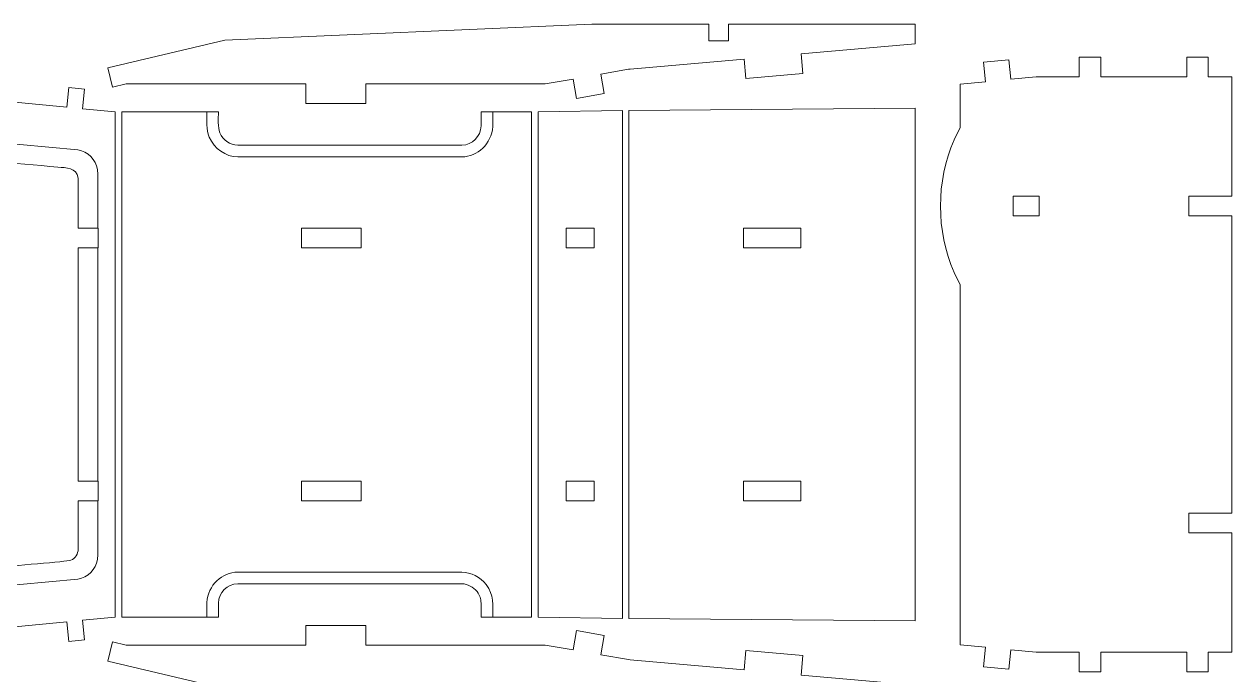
# Model space of a CAD drawing. Header units: millimetres. Extents: x -218 to 218, y -305 to 305.
# Drawn here: x -122.6 to 61.6, y 114.4 to 213.7 of the extents above; entities that cross this region are included whole.
import ezdxf

# ---------------------------------------------------------------- set-up
doc = ezdxf.new("R2010")
doc.units = ezdxf.units.MM
doc.header["$MEASUREMENT"] = 0
doc.layers.add('Camada 1', color=7, linetype='Continuous')

msp = doc.modelspace()

# ---------------------------------------------------------------- linework, layer by layer
at = {"layer": 'Camada 1', "lineweight": 9}
for points, knots in [([(-107.0126, 204.5824), (-107.0126, 204.5824), (-109.1031, 204.0879), (-109.1031, 204.0879), (-109.1031, 204.0879), (-109.1031, 204.0879), (-109.8007, 207.0368), (-109.8007, 207.0368), (-109.8007, 207.0368), (-109.8007, 207.0368), (-91.9592, 211.2578), (-91.9592, 211.2578), (-91.9592, 211.2578), (-91.9592, 211.2578), (-35.9911, 213.7084), (-35.9911, 213.7084), (-35.9911, 213.7084), (-35.9911, 213.7084), (-18.1285, 213.7084), (-18.1285, 213.7084), (-18.1285, 213.7084), (-18.1285, 213.7084), (-18.1285, 211.1789), (-18.1285, 211.1789), (-18.1285, 211.1789), (-18.1285, 211.1789), (-15.1285, 211.1789), (-15.1285, 211.1789), (-15.1285, 211.1789), (-15.1285, 211.1789), (-15.1285, 213.7084), (-15.1285, 213.7084), (-15.1285, 213.7084), (-15.1285, 213.7084), (13.3242, 213.7084), (13.3242, 213.7084), (13.3242, 213.7084), (13.3242, 213.7084), (13.3242, 210.7083), (13.3242, 210.7083), (13.3242, 210.7083), (13.3242, 210.7083), (-4.0696, 209.1619), (-4.0696, 209.1619), (-4.0696, 209.1619), (-4.0696, 209.1619), (-3.8039, 206.1737), (-3.8039, 206.1737), (-3.8039, 206.1737), (-3.8039, 206.1737), (-12.5008, 205.4005), (-12.5008, 205.4005), (-12.5008, 205.4005), (-12.5008, 205.4005), (-12.7664, 208.3888), (-12.7664, 208.3888), (-12.7664, 208.3888), (-12.7664, 208.3888), (-30.1602, 206.8424), (-30.1602, 206.8424), (-30.1602, 206.8424), (-30.1602, 206.8424), (-30.4155, 206.8142), (-30.4155, 206.8142), (-30.4155, 206.8142), (-30.4155, 206.8142), (-34.6418, 206.0723), (-34.6418, 206.0723), (-34.6418, 206.0723), (-34.6418, 206.0723), (-34.1215, 203.1082), (-34.1215, 203.1082), (-34.1215, 203.1082), (-34.1215, 203.1082), (-38.3478, 202.3664), (-38.3478, 202.3664), (-38.3478, 202.3664), (-38.3478, 202.3664), (-38.8682, 205.3305), (-38.8682, 205.3305), (-38.8682, 205.3305), (-38.8682, 205.3305), (-43.0944, 204.5888), (-43.0944, 204.5888), (-43.0944, 204.5888), (-43.0944, 204.5888), (-70.4879, 204.586), (-70.4879, 204.586), (-70.4879, 204.586), (-70.4879, 204.586), (-70.4876, 201.586), (-70.4876, 201.586), (-70.4876, 201.586), (-70.4876, 201.586), (-79.6188, 201.585), (-79.6188, 201.585), (-79.6188, 201.585), (-79.6188, 201.585), (-79.6192, 204.5851), (-79.6192, 204.5851), (-79.6192, 204.5851), (-79.6192, 204.5851), (-107.0126, 204.5824), (-107.0126, 204.5824)], [0, 0, 0, 0, 0.03703704, 0.03703704, 0.03703704, 0.03703704, 0.07407407, 0.07407407, 0.07407407, 0.07407407, 0.11111111, 0.11111111, 0.11111111, 0.11111111, 0.14814815, 0.14814815, 0.14814815, 0.14814815, 0.18518519, 0.18518519, 0.18518519, 0.18518519, 0.22222222, 0.22222222, 0.22222222, 0.22222222, 0.25925926, 0.25925926, 0.25925926, 0.25925926, 0.2962963, 0.2962963, 0.2962963, 0.2962963, 0.33333333, 0.33333333, 0.33333333, 0.33333333, 0.37037037, 0.37037037, 0.37037037, 0.37037037, 0.40740741, 0.40740741, 0.40740741, 0.40740741, 0.44444444, 0.44444444, 0.44444444, 0.44444444, 0.48148148, 0.48148148, 0.48148148, 0.48148148, 0.51851852, 0.51851852, 0.51851852, 0.51851852, 0.55555556, 0.55555556, 0.55555556, 0.55555556, 0.59259259, 0.59259259, 0.59259259, 0.59259259, 0.62962963, 0.62962963, 0.62962963, 0.62962963, 0.66666667, 0.66666667, 0.66666667, 0.66666667, 0.7037037, 0.7037037, 0.7037037, 0.7037037, 0.74074074, 0.74074074, 0.74074074, 0.74074074, 0.77777778, 0.77777778, 0.77777778, 0.77777778, 0.81481481, 0.81481481, 0.81481481, 0.81481481, 0.85185185, 0.85185185, 0.85185185, 0.85185185, 0.88888889, 0.88888889, 0.88888889, 0.88888889, 0.92592593, 0.92592593, 0.92592593, 0.92592593, 1, 1, 1, 1]), ([(-113.3807, 119.7638), (-113.3807, 119.7638), (-113.6718, 122.7602), (-113.6718, 122.7602), (-113.6718, 122.7602), (-113.6718, 122.7602), (-108.6995, 123.2432), (-108.6995, 123.2432), (-108.6995, 123.2432), (-108.6995, 123.2432), (-108.6995, 200.3123), (-108.6995, 200.3123), (-108.6995, 200.3123), (-108.6995, 200.3123), (-113.6718, 200.7953), (-113.6718, 200.7953), (-113.6718, 200.7953), (-113.6718, 200.7953), (-113.3807, 203.7917), (-113.3807, 203.7917), (-113.3807, 203.7917), (-113.3807, 203.7917), (-115.7907, 204.0258), (-115.7907, 204.0258), (-115.7907, 204.0258), (-115.7907, 204.0258), (-116.0817, 201.0294), (-116.0817, 201.0294), (-116.0817, 201.0294), (-116.0817, 201.0294), (-138.8604, 203.2419), (-138.8604, 203.2419), (-138.8604, 203.2419), (-138.8604, 203.2419), (-138.8601, 203.9457), (-138.8601, 203.9457), (-138.8601, 203.9457), (-138.8601, 203.9457), (-139.2009, 205.1836), (-139.2009, 205.1836), (-139.2009, 205.1836), (-139.9925, 206.5101), (-141.8084, 206.5686), (-143.2089, 206.7369), (-143.2089, 206.7369), (-143.2089, 206.7369), (-144.2549, 206.8618), (-144.2549, 206.8618), (-144.2549, 206.8618), (-144.2549, 206.8618), (-144.2549, 206.6859), (-144.2549, 206.6859), (-144.2549, 206.6859), (-144.2549, 206.6859), (-144.9575, 206.7773), (-144.9575, 206.7773), (-144.9575, 206.7773), (-144.9575, 206.7773), (-144.9575, 206.9531), (-144.9575, 206.9531), (-144.9575, 206.9531), (-144.9575, 206.9531), (-154.673, 208.2163), (-154.673, 208.2163), (-154.673, 208.2163), (-154.673, 208.2163), (-154.6731, 208.0404), (-154.6731, 208.0404), (-154.6731, 208.0404), (-154.6731, 208.0404), (-155.3764, 208.1319), (-155.3764, 208.1319), (-155.3764, 208.1319), (-155.3764, 208.1319), (-155.3764, 208.3077), (-155.3764, 208.3077), (-155.3764, 208.3077), (-155.9951, 208.3882), (-158.7258, 208.8084), (-159.1094, 208.7315), (-159.1094, 208.7315), (-160.0756, 208.5378), (-159.9463, 207.5828), (-159.9577, 206.8986), (-159.9577, 206.8986), (-159.9577, 206.8986), (-159.9557, 197.2242), (-159.9557, 197.2242), (-159.9557, 197.2242), (-159.9557, 197.2242), (-159.9698, 120.231), (-159.9698, 120.231), (-159.9698, 120.231), (-159.9714, 119.5937), (-160.0501, 115.8183), (-159.8521, 115.398), (-159.8521, 115.398), (-159.6552, 114.9799), (-159.224, 114.7721), (-158.7664, 114.8069), (-158.7664, 114.8069), (-158.7664, 114.8069), (-155.3764, 115.2477), (-155.3764, 115.2477), (-155.3764, 115.2477), (-155.3764, 115.2477), (-155.3764, 115.4235), (-155.3764, 115.4235), (-155.3764, 115.4235), (-155.3764, 115.4235), (-154.6731, 115.515), (-154.6731, 115.515), (-154.6731, 115.515), (-154.6731, 115.515), (-154.673, 115.3392), (-154.673, 115.3392), (-154.673, 115.3392), (-154.673, 115.3392), (-144.9575, 116.6024), (-144.9575, 116.6024), (-144.9575, 116.6024), (-144.9575, 116.6024), (-144.9575, 116.7782), (-144.9575, 116.7782), (-144.9575, 116.7782), (-144.9575, 116.7782), (-144.2549, 116.8694), (-144.2549, 116.8694), (-144.2549, 116.8694), (-144.2549, 116.8694), (-144.2549, 116.6936), (-144.2549, 116.6936), (-144.2549, 116.6936), (-143.1456, 116.8305), (-141.0773, 116.9417), (-140.1179, 117.5014), (-140.1179, 117.5014), (-139.7238, 117.7313), (-139.237, 118.1753), (-139.084, 118.5987), (-139.084, 118.5987), (-139.084, 118.5987), (-138.8601, 119.6097), (-138.8601, 119.6097), (-138.8601, 119.6097), (-138.8601, 119.6097), (-138.8604, 120.3135), (-138.8604, 120.3135), (-138.8604, 120.3135), (-138.8604, 120.3135), (-116.0817, 122.5261), (-116.0817, 122.5261), (-116.0817, 122.5261), (-116.0817, 122.5261), (-115.7907, 119.5297), (-115.7907, 119.5297), (-115.7907, 119.5297), (-115.7907, 119.5297), (-113.3807, 119.7638), (-113.3807, 119.7638)], [0, 0, 0, 0, 0.02439024, 0.02439024, 0.02439024, 0.02439024, 0.04878049, 0.04878049, 0.04878049, 0.04878049, 0.07317073, 0.07317073, 0.07317073, 0.07317073, 0.09756098, 0.09756098, 0.09756098, 0.09756098, 0.12195122, 0.12195122, 0.12195122, 0.12195122, 0.14634146, 0.14634146, 0.14634146, 0.14634146, 0.17073171, 0.17073171, 0.17073171, 0.17073171, 0.19512195, 0.19512195, 0.19512195, 0.19512195, 0.2195122, 0.2195122, 0.2195122, 0.2195122, 0.24390244, 0.24390244, 0.24390244, 0.24390244, 0.26829268, 0.26829268, 0.26829268, 0.26829268, 0.29268293, 0.29268293, 0.29268293, 0.29268293, 0.31707317, 0.31707317, 0.31707317, 0.31707317, 0.34146341, 0.34146341, 0.34146341, 0.34146341, 0.36585366, 0.36585366, 0.36585366, 0.36585366, 0.3902439, 0.3902439, 0.3902439, 0.3902439, 0.41463415, 0.41463415, 0.41463415, 0.41463415, 0.43902439, 0.43902439, 0.43902439, 0.43902439, 0.46341463, 0.46341463, 0.46341463, 0.46341463, 0.48780488, 0.48780488, 0.48780488, 0.48780488, 0.51219512, 0.51219512, 0.51219512, 0.51219512, 0.53658537, 0.53658537, 0.53658537, 0.53658537, 0.56097561, 0.56097561, 0.56097561, 0.56097561, 0.58536585, 0.58536585, 0.58536585, 0.58536585, 0.6097561, 0.6097561, 0.6097561, 0.6097561, 0.63414634, 0.63414634, 0.63414634, 0.63414634, 0.65853659, 0.65853659, 0.65853659, 0.65853659, 0.68292683, 0.68292683, 0.68292683, 0.68292683, 0.70731707, 0.70731707, 0.70731707, 0.70731707, 0.73170732, 0.73170732, 0.73170732, 0.73170732, 0.75609756, 0.75609756, 0.75609756, 0.75609756, 0.7804878, 0.7804878, 0.7804878, 0.7804878, 0.80487805, 0.80487805, 0.80487805, 0.80487805, 0.82926829, 0.82926829, 0.82926829, 0.82926829, 0.85365854, 0.85365854, 0.85365854, 0.85365854, 0.87804878, 0.87804878, 0.87804878, 0.87804878, 0.90243902, 0.90243902, 0.90243902, 0.90243902, 0.92682927, 0.92682927, 0.92682927, 0.92682927, 0.95121951, 0.95121951, 0.95121951, 0.95121951, 1, 1, 1, 1]), ([(55.0474, 184.4437), (55.0474, 184.4437), (55.0474, 187.4436), (55.0474, 187.4436), (55.0474, 187.4436), (55.0474, 187.4436), (61.621, 187.4436), (61.621, 187.4436), (61.621, 187.4436), (61.621, 187.4436), (61.621, 205.6728), (61.621, 205.6728), (61.621, 205.6728), (61.621, 205.6728), (58.0343, 205.6728), (58.0343, 205.6728), (58.0343, 205.6728), (58.0343, 205.6728), (58.0343, 208.6728), (58.0343, 208.6728), (58.0343, 208.6728), (58.0343, 208.6728), (54.7543, 208.6728), (54.7543, 208.6728), (54.7543, 208.6728), (54.7543, 208.6728), (54.7543, 205.6728), (54.7543, 205.6728), (54.7543, 205.6728), (54.7543, 205.6728), (41.6342, 205.6728), (41.6342, 205.6728), (41.6342, 205.6728), (41.6342, 205.6728), (41.6342, 208.6728), (41.6342, 208.6728), (41.6342, 208.6728), (41.6342, 208.6728), (38.3541, 208.6728), (38.3541, 208.6728), (38.3541, 208.6728), (38.3541, 208.6728), (38.3541, 205.6728), (38.3541, 205.6728), (38.3541, 205.6728), (38.3541, 205.6728), (31.794, 205.6728), (31.794, 205.6728), (31.794, 205.6728), (31.794, 205.6728), (27.9162, 205.2914), (27.9162, 205.2914), (27.9162, 205.2914), (27.9162, 205.2914), (27.6214, 208.2882), (27.6214, 208.2882), (27.6214, 208.2882), (27.6214, 208.2882), (23.7436, 207.9069), (23.7436, 207.9069), (23.7436, 207.9069), (23.7436, 207.9069), (24.0384, 204.91), (24.0384, 204.91), (24.0384, 204.91), (24.0384, 204.91), (20.1605, 204.5286), (20.1605, 204.5286), (20.1605, 204.5286), (20.1605, 204.5286), (20.1605, 197.9438), (20.1605, 197.9438), (20.1605, 197.9438), (20.1605, 197.9438), (19.2566, 196.0685), (19.2566, 196.0685), (19.2566, 196.0685), (16.4881, 189.6689), (16.4881, 182.2182), (19.2566, 175.8186), (19.2566, 175.8186), (19.2566, 175.8186), (20.1605, 173.9433), (20.1605, 173.9433), (20.1605, 173.9433), (20.1605, 173.9433), (20.1605, 119.0269), (20.1605, 119.0269), (20.1605, 119.0269), (20.1605, 119.0269), (24.0384, 118.6455), (24.0384, 118.6455), (24.0384, 118.6455), (24.0384, 118.6455), (23.7436, 115.6487), (23.7436, 115.6487), (23.7436, 115.6487), (23.7436, 115.6487), (27.6214, 115.2673), (27.6214, 115.2673), (27.6214, 115.2673), (27.6214, 115.2673), (27.9162, 118.2641), (27.9162, 118.2641), (27.9162, 118.2641), (27.9162, 118.2641), (31.794, 117.8827), (31.794, 117.8827), (31.794, 117.8827), (31.794, 117.8827), (38.3541, 117.8827), (38.3541, 117.8827), (38.3541, 117.8827), (38.3541, 117.8827), (38.3541, 114.8827), (38.3541, 114.8827), (38.3541, 114.8827), (38.3541, 114.8827), (41.6342, 114.8827), (41.6342, 114.8827), (41.6342, 114.8827), (41.6342, 114.8827), (41.6342, 117.8827), (41.6342, 117.8827), (41.6342, 117.8827), (41.6342, 117.8827), (54.7543, 117.8827), (54.7543, 117.8827), (54.7543, 117.8827), (54.7543, 117.8827), (54.7543, 114.8827), (54.7543, 114.8827), (54.7543, 114.8827), (54.7543, 114.8827), (58.0343, 114.8827), (58.0343, 114.8827), (58.0343, 114.8827), (58.0343, 114.8827), (58.0343, 117.8827), (58.0343, 117.8827), (58.0343, 117.8827), (58.0343, 117.8827), (61.621, 117.8827), (61.621, 117.8827), (61.621, 117.8827), (61.621, 117.8827), (61.621, 136.1117), (61.621, 136.1117), (61.621, 136.1117), (61.621, 136.1117), (55.0474, 136.1117), (55.0474, 136.1117), (55.0474, 136.1117), (55.0474, 136.1117), (55.0474, 139.1118), (55.0474, 139.1118), (55.0474, 139.1118), (55.0474, 139.1118), (61.621, 139.1118), (61.621, 139.1118), (61.621, 139.1118), (61.621, 139.1118), (61.621, 184.4437), (61.621, 184.4437), (61.621, 184.4437), (61.621, 184.4437), (55.0474, 184.4437), (55.0474, 184.4437)], [0, 0, 0, 0, 0.02325581, 0.02325581, 0.02325581, 0.02325581, 0.04651163, 0.04651163, 0.04651163, 0.04651163, 0.06976744, 0.06976744, 0.06976744, 0.06976744, 0.09302326, 0.09302326, 0.09302326, 0.09302326, 0.11627907, 0.11627907, 0.11627907, 0.11627907, 0.13953488, 0.13953488, 0.13953488, 0.13953488, 0.1627907, 0.1627907, 0.1627907, 0.1627907, 0.18604651, 0.18604651, 0.18604651, 0.18604651, 0.20930233, 0.20930233, 0.20930233, 0.20930233, 0.23255814, 0.23255814, 0.23255814, 0.23255814, 0.25581395, 0.25581395, 0.25581395, 0.25581395, 0.27906977, 0.27906977, 0.27906977, 0.27906977, 0.30232558, 0.30232558, 0.30232558, 0.30232558, 0.3255814, 0.3255814, 0.3255814, 0.3255814, 0.34883721, 0.34883721, 0.34883721, 0.34883721, 0.37209302, 0.37209302, 0.37209302, 0.37209302, 0.39534884, 0.39534884, 0.39534884, 0.39534884, 0.41860465, 0.41860465, 0.41860465, 0.41860465, 0.44186047, 0.44186047, 0.44186047, 0.44186047, 0.46511628, 0.46511628, 0.46511628, 0.46511628, 0.48837209, 0.48837209, 0.48837209, 0.48837209, 0.51162791, 0.51162791, 0.51162791, 0.51162791, 0.53488372, 0.53488372, 0.53488372, 0.53488372, 0.55813953, 0.55813953, 0.55813953, 0.55813953, 0.58139535, 0.58139535, 0.58139535, 0.58139535, 0.60465116, 0.60465116, 0.60465116, 0.60465116, 0.62790698, 0.62790698, 0.62790698, 0.62790698, 0.65116279, 0.65116279, 0.65116279, 0.65116279, 0.6744186, 0.6744186, 0.6744186, 0.6744186, 0.69767442, 0.69767442, 0.69767442, 0.69767442, 0.72093023, 0.72093023, 0.72093023, 0.72093023, 0.74418605, 0.74418605, 0.74418605, 0.74418605, 0.76744186, 0.76744186, 0.76744186, 0.76744186, 0.79069767, 0.79069767, 0.79069767, 0.79069767, 0.81395349, 0.81395349, 0.81395349, 0.81395349, 0.8372093, 0.8372093, 0.8372093, 0.8372093, 0.86046512, 0.86046512, 0.86046512, 0.86046512, 0.88372093, 0.88372093, 0.88372093, 0.88372093, 0.90697674, 0.90697674, 0.90697674, 0.90697674, 0.93023256, 0.93023256, 0.93023256, 0.93023256, 0.95348837, 0.95348837, 0.95348837, 0.95348837, 1, 1, 1, 1]), ([(-30.3316, 123.0076), (-30.3316, 123.0076), (-30.3316, 200.548), (-30.3316, 200.548), (-30.3316, 200.548), (-30.3316, 200.548), (13.3242, 200.8983), (13.3242, 200.8983), (13.3242, 200.8983), (13.3242, 200.8983), (13.3242, 122.6573), (13.3242, 122.6573), (13.3242, 122.6573), (13.3242, 122.6573), (-30.3316, 123.0076), (-30.3316, 123.0076)], [0, 0, 0, 0, 0.2, 0.2, 0.2, 0.2, 0.4, 0.4, 0.4, 0.4, 0.6, 0.6, 0.6, 0.6, 1, 1, 1, 1]), ([(-52.8706, 125.369), (-52.9605, 126.0516), (-53.0554, 126.5319), (-53.5076, 127.1213), (-53.5076, 127.1213), (-54.0714, 127.8558), (-54.9104, 128.271), (-55.833, 128.3314), (-55.833, 128.3314), (-55.833, 128.3314), (-89.9961, 128.3314), (-89.9961, 128.3314), (-89.9961, 128.3314), (-91.6365, 128.2239), (-92.8509, 127.0095), (-92.9585, 125.369), (-92.9585, 125.369), (-92.9585, 125.369), (-92.9586, 123.2211), (-92.9586, 123.2211), (-92.9586, 123.2211), (-92.9586, 123.2211), (-107.6995, 123.2211), (-107.6995, 123.2211), (-107.6995, 123.2211), (-107.6995, 123.2211), (-107.6995, 200.3344), (-107.6995, 200.3344), (-107.6995, 200.3344), (-107.6995, 200.3344), (-92.9586, 200.3342), (-92.9586, 200.3342), (-92.9586, 200.3342), (-92.9586, 199.3368), (-93.0785, 197.985), (-92.7267, 197.1357), (-92.7267, 197.1357), (-92.2626, 196.0155), (-91.2143, 195.3035), (-89.9961, 195.2237), (-89.9961, 195.2237), (-89.9961, 195.2237), (-55.833, 195.2237), (-55.833, 195.2237), (-55.833, 195.2237), (-54.1926, 195.3312), (-52.9782, 196.5457), (-52.8706, 198.1861), (-52.8706, 198.1861), (-52.8706, 198.1861), (-52.8706, 200.326), (-52.8706, 200.326), (-52.8706, 200.326), (-52.8706, 200.326), (-45.2039, 200.3344), (-45.2039, 200.3344), (-45.2039, 200.3344), (-45.2039, 200.3344), (-45.2039, 123.2211), (-45.2039, 123.2211), (-45.2039, 123.2211), (-45.2039, 123.2211), (-52.8706, 123.2292), (-52.8706, 123.2292), (-52.8706, 123.2292), (-52.8706, 123.2292), (-52.8706, 125.369), (-52.8706, 125.369)], [0, 0, 0, 0, 0.05555556, 0.05555556, 0.05555556, 0.05555556, 0.11111111, 0.11111111, 0.11111111, 0.11111111, 0.16666667, 0.16666667, 0.16666667, 0.16666667, 0.22222222, 0.22222222, 0.22222222, 0.22222222, 0.27777778, 0.27777778, 0.27777778, 0.27777778, 0.33333333, 0.33333333, 0.33333333, 0.33333333, 0.38888889, 0.38888889, 0.38888889, 0.38888889, 0.44444444, 0.44444444, 0.44444444, 0.44444444, 0.5, 0.5, 0.5, 0.5, 0.55555556, 0.55555556, 0.55555556, 0.55555556, 0.61111111, 0.61111111, 0.61111111, 0.61111111, 0.66666667, 0.66666667, 0.66666667, 0.66666667, 0.72222222, 0.72222222, 0.72222222, 0.72222222, 0.77777778, 0.77777778, 0.77777778, 0.77777778, 0.83333333, 0.83333333, 0.83333333, 0.83333333, 0.88888889, 0.88888889, 0.88888889, 0.88888889, 1, 1, 1, 1]), ([(-31.3317, 123.0075), (-31.3317, 123.0075), (-44.204, 123.2215), (-44.204, 123.2215), (-44.204, 123.2215), (-44.204, 123.2215), (-44.204, 200.3341), (-44.204, 200.3341), (-44.204, 200.3341), (-44.204, 200.3341), (-31.3317, 200.548), (-31.3317, 200.548), (-31.3317, 200.548), (-31.3317, 200.548), (-31.3317, 123.0075), (-31.3317, 123.0075)], [0, 0, 0, 0, 0.2, 0.2, 0.2, 0.2, 0.4, 0.4, 0.4, 0.4, 0.6, 0.6, 0.6, 0.6, 1, 1, 1, 1]), ([(-145.1254, 158.5116), (-145.1254, 158.5116), (-145.7769, 159.3598), (-145.7769, 159.3598), (-145.7769, 159.3598), (-145.7769, 159.3598), (-150.6085, 164.1956), (-150.6085, 164.1956), (-150.6085, 164.1956), (-152.2065, 165.8843), (-152.9583, 167.7051), (-153.0196, 170.029), (-153.0196, 170.029), (-153.0196, 170.029), (-153.0026, 192.2105), (-153.0026, 192.2105), (-153.0026, 192.2105), (-152.9214, 193.0719), (-152.1464, 193.69), (-151.2592, 193.7387), (-151.2592, 193.7387), (-151.2592, 193.7387), (-143.3545, 193.7387), (-143.3545, 193.7387), (-143.3545, 193.7387), (-143.3545, 193.7387), (-137.6615, 193.4344), (-137.6615, 193.4344), (-137.6615, 193.4344), (-130.9835, 193.053), (-124.1029, 192.5083), (-117.4374, 191.8963), (-117.4374, 191.8963), (-116.1852, 191.7813), (-114.6064, 191.8501), (-114.3617, 190.21), (-114.3617, 190.21), (-114.3617, 190.21), (-114.321, 182.5559), (-114.321, 182.5559), (-114.321, 182.5559), (-113.3109, 182.5559), (-112.3007, 182.5559), (-111.2906, 182.5559), (-111.2906, 182.5559), (-111.2906, 182.5559), (-111.2906, 179.5558), (-111.2906, 179.5558), (-111.2906, 179.5558), (-111.2906, 179.5558), (-114.321, 179.5556), (-114.321, 179.5556), (-114.321, 179.5556), (-114.321, 179.5556), (-114.321, 143.9997), (-114.321, 143.9997), (-114.321, 143.9997), (-114.321, 143.9997), (-111.2906, 143.9997), (-111.2906, 143.9997), (-111.2906, 143.9997), (-111.2906, 143.9997), (-111.2906, 140.9996), (-111.2906, 140.9996), (-111.2906, 140.9996), (-112.3007, 140.9996), (-113.3109, 140.9996), (-114.321, 140.9996), (-114.321, 140.9996), (-114.321, 140.9996), (-114.3617, 133.3455), (-114.3617, 133.3455), (-114.3617, 133.3455), (-114.4704, 132.6169), (-114.9993, 132.0016), (-115.7293, 131.8579), (-115.7293, 131.8579), (-116.9567, 131.6163), (-126.1007, 130.9182), (-127.2742, 130.8278), (-127.2742, 130.8278), (-127.2742, 130.8278), (-143.3545, 129.8168), (-143.3545, 129.8168), (-143.3545, 129.8168), (-143.3545, 129.8168), (-143.3567, 153.5265), (-143.3567, 153.5265), (-143.3567, 153.5265), (-143.4506, 155.3051), (-144.163, 157.0319), (-145.1254, 158.5116)], [0, 0, 0, 0, 0.04166667, 0.04166667, 0.04166667, 0.04166667, 0.08333333, 0.08333333, 0.08333333, 0.08333333, 0.125, 0.125, 0.125, 0.125, 0.16666667, 0.16666667, 0.16666667, 0.16666667, 0.20833333, 0.20833333, 0.20833333, 0.20833333, 0.25, 0.25, 0.25, 0.25, 0.29166667, 0.29166667, 0.29166667, 0.29166667, 0.33333333, 0.33333333, 0.33333333, 0.33333333, 0.375, 0.375, 0.375, 0.375, 0.41666667, 0.41666667, 0.41666667, 0.41666667, 0.45833333, 0.45833333, 0.45833333, 0.45833333, 0.5, 0.5, 0.5, 0.5, 0.54166667, 0.54166667, 0.54166667, 0.54166667, 0.58333333, 0.58333333, 0.58333333, 0.58333333, 0.625, 0.625, 0.625, 0.625, 0.66666667, 0.66666667, 0.66666667, 0.66666667, 0.70833333, 0.70833333, 0.70833333, 0.70833333, 0.75, 0.75, 0.75, 0.75, 0.79166667, 0.79166667, 0.79166667, 0.79166667, 0.83333333, 0.83333333, 0.83333333, 0.83333333, 0.875, 0.875, 0.875, 0.875, 0.91666667, 0.91666667, 0.91666667, 0.91666667, 1, 1, 1, 1]), ([(32.2469, 184.4435), (32.2469, 184.4435), (28.2468, 184.4435), (28.2468, 184.4435), (28.2468, 184.4435), (28.2468, 184.4435), (28.2468, 187.4436), (28.2468, 187.4436), (28.2468, 187.4436), (28.2468, 187.4436), (32.2469, 187.4436), (32.2469, 187.4436), (32.2469, 187.4436), (32.2469, 187.4436), (32.2469, 184.4435), (32.2469, 184.4435)], [0, 0, 0, 0, 0.2, 0.2, 0.2, 0.2, 0.4, 0.4, 0.4, 0.4, 0.6, 0.6, 0.6, 0.6, 1, 1, 1, 1]), ([(-71.17, 182.5542), (-71.17, 182.5542), (-71.17, 179.5542), (-71.17, 179.5542), (-71.17, 179.5542), (-71.17, 179.5542), (-80.3011, 179.5542), (-80.3011, 179.5542), (-80.3011, 179.5542), (-80.3011, 179.5542), (-80.3009, 182.5541), (-80.3009, 182.5541), (-80.3009, 182.5541), (-80.3009, 182.5541), (-71.17, 182.5542), (-71.17, 182.5542)], [0, 0, 0, 0, 0.2, 0.2, 0.2, 0.2, 0.4, 0.4, 0.4, 0.4, 0.6, 0.6, 0.6, 0.6, 1, 1, 1, 1]), ([(-39.915, 182.556), (-39.915, 182.556), (-39.915, 179.5559), (-39.915, 179.5559), (-39.915, 179.5559), (-39.915, 179.5559), (-35.6241, 179.5559), (-35.6241, 179.5559), (-35.6241, 179.5559), (-35.6241, 179.5559), (-35.6241, 182.556), (-35.6241, 182.556), (-35.6241, 182.556), (-35.6241, 182.556), (-39.915, 182.556), (-39.915, 182.556)], [0, 0, 0, 0, 0.2, 0.2, 0.2, 0.2, 0.4, 0.4, 0.4, 0.4, 0.6, 0.6, 0.6, 0.6, 1, 1, 1, 1]), ([(-4.1381, 182.556), (-4.1381, 182.556), (-4.1381, 179.5559), (-4.1381, 179.5559), (-4.1381, 179.5559), (-4.1381, 179.5559), (-12.8693, 179.5559), (-12.8693, 179.5559), (-12.8693, 179.5559), (-12.8693, 179.5559), (-12.8693, 182.556), (-12.8693, 182.556), (-12.8693, 182.556), (-12.8693, 182.556), (-4.1381, 182.556), (-4.1381, 182.556)], [0, 0, 0, 0, 0.2, 0.2, 0.2, 0.2, 0.4, 0.4, 0.4, 0.4, 0.6, 0.6, 0.6, 0.6, 1, 1, 1, 1]), ([(-80.3009, 140.9981), (-80.3009, 140.9981), (-71.17, 140.9982), (-71.17, 140.9982), (-71.17, 140.9982), (-71.17, 140.9982), (-71.17, 143.9983), (-71.17, 143.9983), (-71.17, 143.9983), (-71.17, 143.9983), (-80.3011, 143.9983), (-80.3011, 143.9983), (-80.3011, 143.9983), (-80.3011, 143.9983), (-80.3009, 140.9981), (-80.3009, 140.9981)], [0, 0, 0, 0, 0.2, 0.2, 0.2, 0.2, 0.4, 0.4, 0.4, 0.4, 0.6, 0.6, 0.6, 0.6, 1, 1, 1, 1]), ([(-35.6241, 140.9997), (-35.6241, 140.9997), (-39.915, 140.9997), (-39.915, 140.9997), (-39.915, 140.9997), (-39.915, 140.9997), (-39.915, 143.9997), (-39.915, 143.9997), (-39.915, 143.9997), (-39.915, 143.9997), (-35.6241, 143.9997), (-35.6241, 143.9997), (-35.6241, 143.9997), (-35.6241, 143.9997), (-35.6241, 140.9997), (-35.6241, 140.9997)], [0, 0, 0, 0, 0.2, 0.2, 0.2, 0.2, 0.4, 0.4, 0.4, 0.4, 0.6, 0.6, 0.6, 0.6, 1, 1, 1, 1]), ([(-4.1381, 143.9997), (-4.1381, 143.9997), (-12.8693, 143.9997), (-12.8693, 143.9997), (-12.8693, 143.9997), (-12.8693, 143.9997), (-12.8693, 140.9996), (-12.8693, 140.9996), (-12.8693, 140.9996), (-12.8693, 140.9996), (-4.1381, 140.9996), (-4.1381, 140.9996), (-4.1381, 140.9996), (-4.1381, 140.9996), (-4.1381, 143.9997), (-4.1381, 143.9997)], [0, 0, 0, 0, 0.2, 0.2, 0.2, 0.2, 0.4, 0.4, 0.4, 0.4, 0.6, 0.6, 0.6, 0.6, 1, 1, 1, 1]), ([(-107.0126, 118.9728), (-107.0126, 118.9728), (-109.1031, 119.4673), (-109.1031, 119.4673), (-109.1031, 119.4673), (-109.1031, 119.4673), (-109.8007, 116.5184), (-109.8007, 116.5184), (-109.8007, 116.5184), (-109.8007, 116.5184), (-91.9592, 112.2974), (-91.9592, 112.2974), (-91.9592, 112.2974), (-91.9592, 112.2974), (-35.9911, 109.8467), (-35.9911, 109.8467), (-35.9911, 109.8467), (-35.9911, 109.8467), (-18.1285, 109.8467), (-18.1285, 109.8467), (-18.1285, 109.8467), (-18.1285, 109.8467), (-18.1285, 112.3763), (-18.1285, 112.3763), (-18.1285, 112.3763), (-18.1285, 112.3763), (-15.1285, 112.3763), (-15.1285, 112.3763), (-15.1285, 112.3763), (-15.1285, 112.3763), (-15.1285, 109.8467), (-15.1285, 109.8467), (-15.1285, 109.8467), (-15.1285, 109.8467), (13.3242, 109.8467), (13.3242, 109.8467), (13.3242, 109.8467), (13.3242, 109.8467), (13.3242, 112.8469), (13.3242, 112.8469), (13.3242, 112.8469), (13.3242, 112.8469), (-4.0696, 114.3933), (-4.0696, 114.3933), (-4.0696, 114.3933), (-4.0696, 114.3933), (-3.8039, 117.3815), (-3.8039, 117.3815), (-3.8039, 117.3815), (-3.8039, 117.3815), (-12.5008, 118.1547), (-12.5008, 118.1547), (-12.5008, 118.1547), (-12.5008, 118.1547), (-12.7664, 115.1664), (-12.7664, 115.1664), (-12.7664, 115.1664), (-12.7664, 115.1664), (-30.1602, 116.7128), (-30.1602, 116.7128), (-30.1602, 116.7128), (-30.1602, 116.7128), (-30.4155, 116.741), (-30.4155, 116.741), (-30.4155, 116.741), (-30.4155, 116.741), (-34.6418, 117.4829), (-34.6418, 117.4829), (-34.6418, 117.4829), (-34.6418, 117.4829), (-34.1215, 120.447), (-34.1215, 120.447), (-34.1215, 120.447), (-34.1215, 120.447), (-38.3478, 121.1888), (-38.3478, 121.1888), (-38.3478, 121.1888), (-38.3478, 121.1888), (-38.8682, 118.2247), (-38.8682, 118.2247), (-38.8682, 118.2247), (-38.8682, 118.2247), (-43.0944, 118.9664), (-43.0944, 118.9664), (-43.0944, 118.9664), (-43.0944, 118.9664), (-70.4879, 118.9692), (-70.4879, 118.9692), (-70.4879, 118.9692), (-70.4879, 118.9692), (-70.4876, 121.9692), (-70.4876, 121.9692), (-70.4876, 121.9692), (-70.4876, 121.9692), (-79.6188, 121.9702), (-79.6188, 121.9702), (-79.6188, 121.9702), (-79.6188, 121.9702), (-79.6192, 118.9701), (-79.6192, 118.9701), (-79.6192, 118.9701), (-79.6192, 118.9701), (-107.0126, 118.9728), (-107.0126, 118.9728)], [0, 0, 0, 0, 0.03703704, 0.03703704, 0.03703704, 0.03703704, 0.07407407, 0.07407407, 0.07407407, 0.07407407, 0.11111111, 0.11111111, 0.11111111, 0.11111111, 0.14814815, 0.14814815, 0.14814815, 0.14814815, 0.18518519, 0.18518519, 0.18518519, 0.18518519, 0.22222222, 0.22222222, 0.22222222, 0.22222222, 0.25925926, 0.25925926, 0.25925926, 0.25925926, 0.2962963, 0.2962963, 0.2962963, 0.2962963, 0.33333333, 0.33333333, 0.33333333, 0.33333333, 0.37037037, 0.37037037, 0.37037037, 0.37037037, 0.40740741, 0.40740741, 0.40740741, 0.40740741, 0.44444444, 0.44444444, 0.44444444, 0.44444444, 0.48148148, 0.48148148, 0.48148148, 0.48148148, 0.51851852, 0.51851852, 0.51851852, 0.51851852, 0.55555556, 0.55555556, 0.55555556, 0.55555556, 0.59259259, 0.59259259, 0.59259259, 0.59259259, 0.62962963, 0.62962963, 0.62962963, 0.62962963, 0.66666667, 0.66666667, 0.66666667, 0.66666667, 0.7037037, 0.7037037, 0.7037037, 0.7037037, 0.74074074, 0.74074074, 0.74074074, 0.74074074, 0.77777778, 0.77777778, 0.77777778, 0.77777778, 0.81481481, 0.81481481, 0.81481481, 0.81481481, 0.85185185, 0.85185185, 0.85185185, 0.85185185, 0.88888889, 0.88888889, 0.88888889, 0.88888889, 0.92592593, 0.92592593, 0.92592593, 0.92592593, 1, 1, 1, 1])]:
    msp.add_open_spline(points, degree=3, knots=knots, dxfattribs=at)
at = {"layer": 'Camada 1', "color": 142, "lineweight": 9}
for points in [[(-51.1127, 200.3279), (-51.1127, 200.3279), (-51.1145, 198.071), (-51.1145, 198.071), (-51.1145, 198.071), (-51.2872, 195.4651), (-53.4312, 193.4637), (-55.833, 193.4637), (-55.833, 193.4637), (-55.833, 193.4637), (-89.9961, 193.4637), (-89.9961, 193.4637), (-89.9961, 193.4637), (-91.8209, 193.4637), (-93.6274, 194.711), (-94.3527, 196.4622), (-94.3527, 196.4622), (-94.8337, 197.6238), (-94.7323, 199.0551), (-94.7322, 200.3342)], [(-111.34, 182.5559), (-111.3397, 183.8758), (-111.2653, 190.7695), (-111.3999, 191.5236), (-111.3999, 191.5236), (-111.6735, 193.0568), (-112.844, 194.2608), (-114.3882, 194.519), (-114.3882, 194.519), (-114.3882, 194.519), (-123.2537, 195.3273), (-123.2537, 195.3273), (-123.2537, 195.3273), (-132.1691, 196.0683), (-141.7383, 196.6396), (-150.6723, 196.9496), (-150.6723, 196.9496), (-150.6723, 196.9496), (-159.9557, 197.2242), (-159.9557, 197.2242)], [(-111.34, 140.9996), (-111.3397, 139.6798), (-111.2653, 132.7856), (-111.3999, 132.0318), (-111.3999, 132.0318), (-111.6735, 130.4987), (-112.8441, 129.2946), (-114.3882, 129.0364), (-114.3882, 129.0364), (-114.3882, 129.0364), (-123.2537, 128.2281), (-123.2537, 128.2281), (-123.2537, 128.2281), (-132.1688, 127.487), (-141.7387, 126.9158), (-150.6723, 126.6058), (-150.6723, 126.6058), (-150.6723, 126.6058), (-159.9557, 126.3313), (-159.9557, 126.3313)], [(-94.7185, 123.2211), (-94.7185, 123.2211), (-94.7147, 125.4841), (-94.7147, 125.4841), (-94.7147, 125.4841), (-94.542, 128.0902), (-92.3977, 130.0915), (-89.9961, 130.0915), (-89.9961, 130.0915), (-89.9961, 130.0915), (-55.833, 130.0915), (-55.833, 130.0915), (-55.833, 130.0915), (-54.4422, 130.0915), (-52.9729, 129.3155), (-52.1114, 128.1927), (-52.1114, 128.1927), (-50.9025, 126.6174), (-51.1106, 125.0454), (-51.1126, 123.2274)]]:
    msp.add_open_spline(points, degree=3, knots=[0, 0, 0, 0, 0.16666667, 0.16666667, 0.16666667, 0.16666667, 0.33333333, 0.33333333, 0.33333333, 0.33333333, 0.5, 0.5, 0.5, 0.5, 0.66666667, 0.66666667, 0.66666667, 0.66666667, 1, 1, 1, 1], dxfattribs=at)
msp.add_open_spline([(-111.3408, 143.9997), (-111.3408, 143.9997), (-111.3408, 179.5558), (-111.3408, 179.5558)], degree=3, dxfattribs=at)

doc.saveas('drawing.dxf')
